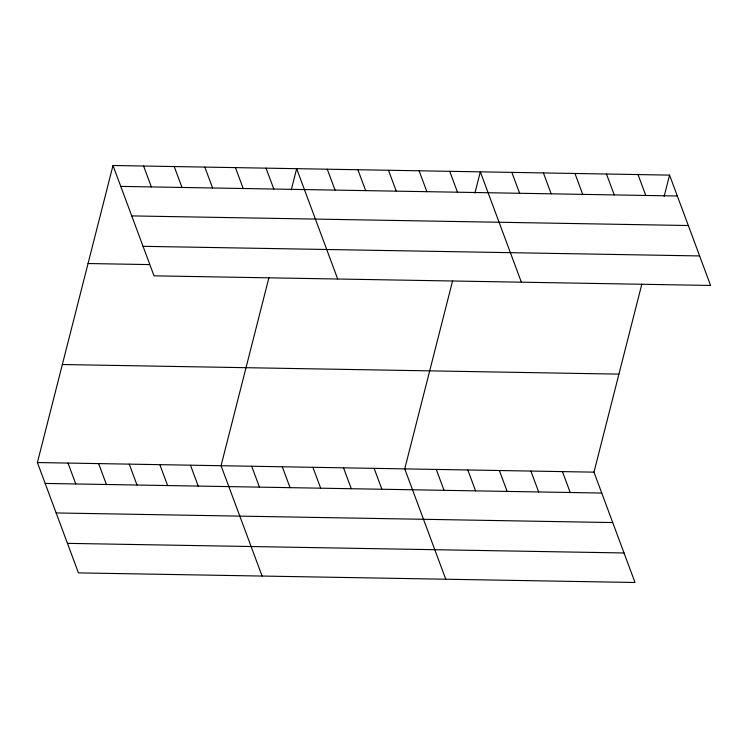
<?xml version="1.0" encoding="UTF-8"?>
<svg xmlns="http://www.w3.org/2000/svg" width="748" height="748" viewBox="0 0 748 748"><rect width="100%" height="100%" fill="white"/><g stroke="black" fill="none" stroke-linecap="round" stroke-linejoin="round"><path stroke-width="1.12" d="M641.831 284.118L593.977 472.156L635.005 582.496L78.437 572.884L37.4 462.545L112.995 165.504L669.563 175.116L710.6 285.456L154.023 275.844L112.995 165.504M268.925 277.676L221.071 465.714L262.099 576.054M291.271 189.842L296.657 168.683L337.694 279.013M452.596 280.855L404.743 468.884L445.771 579.223M474.943 193.012L480.328 171.853L521.365 282.192M664.177 196.285L669.563 175.116M120.755 186.392L677.333 196.004M131.732 215.91L688.31 225.522M143.046 246.326L699.623 255.938M88.049 263.53L149.273 264.586M62.346 364.519L618.923 374.131M37.4 462.545L593.977 472.156M45.17 483.432L601.738 493.044M56.147 512.95L612.724 522.562M67.46 543.357L624.028 552.968M638.025 174.574L645.795 195.462M606.488 174.032L614.258 194.919M574.95 173.489L582.711 194.368M543.413 172.938L551.173 193.826M511.866 172.395L519.636 193.283M562.44 471.614L570.2 492.493M449.716 171.32L457.486 192.208M419.104 170.796L426.874 191.675M530.893 471.062L538.663 491.95M388.493 170.263L396.262 191.151M499.355 470.52L507.125 491.408M357.881 169.74L365.65 190.618M467.818 469.978L475.588 490.866M327.269 169.207L335.039 190.095M436.28 469.435L444.05 490.314M266.045 168.15L273.815 189.038M374.131 468.36L381.891 489.239M235.442 167.627L243.203 188.505M343.519 467.827L351.279 488.715M204.83 167.094L212.591 187.982M312.907 467.304L320.668 488.182M174.219 166.561L181.979 187.449M282.295 466.771L290.056 487.659M143.607 166.037L151.367 186.925M251.683 466.247L259.444 487.126M190.459 465.191L198.229 486.069M159.848 464.658L167.617 485.546M129.236 464.134L137.006 485.013M98.624 463.601L106.394 484.489M68.012 463.068L75.782 483.956"/></g></svg>
